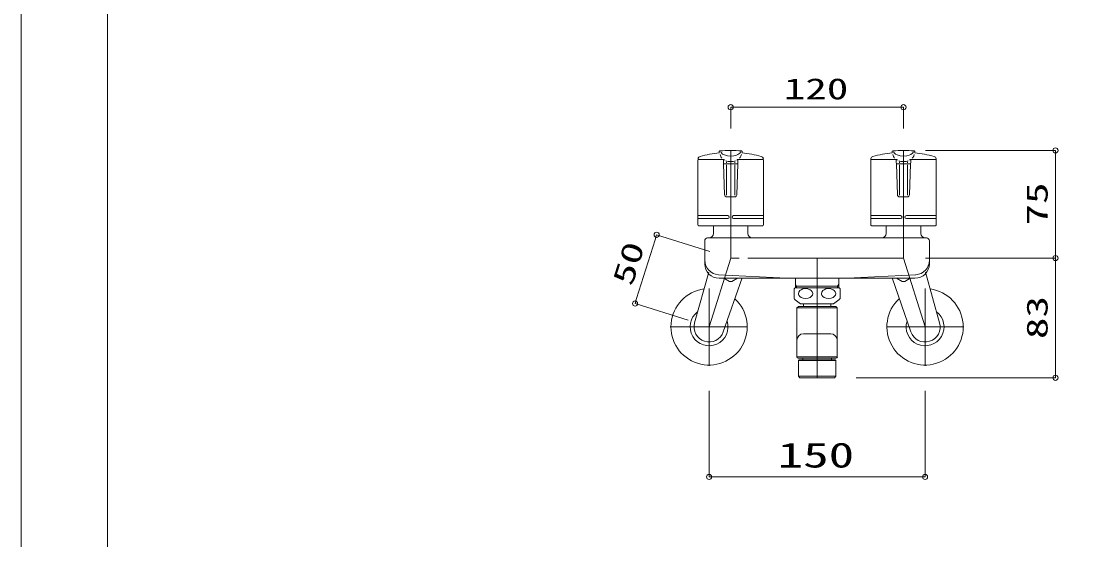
# Model space of a CAD drawing. Units: millimetres on the paper. Extents: x -305 to 305, y -152 to 152.
# Drawn here: x -301 to -179, y 2.1 to 62.1 of the extents above; entities that cross this region are included whole.
import ezdxf
from ezdxf.enums import TextEntityAlignment as Align

# ---------------------------------------------------------------- set-up
doc = ezdxf.new("R2010")
doc.units = ezdxf.units.MM
doc.linetypes.add('LONG_CHAIN', pattern=[21, 18, -1, 1, -1])
for name, color, linetype, lineweight in [('0-0_0', 7, 'Continuous', 9), ('0-1_VIEW0001', 7, 'Continuous', 9), ('0-3_図面枠', 3, 'Continuous', 9), ('0-4_DEFPOINTS', 7, 'Continuous', 9)]:
    doc.layers.add(name, color=color, linetype=linetype, lineweight=lineweight)
doc.styles.add('ＭＳ ゴシック', font='')
doc.styles.get('ＭＳ ゴシック').set_extended_font_data('MS Gothic')

# ---------------------------------------------------------------- blocks, each defined once
blk = doc.blocks.new('_ORIGIN')
at = {"layer": '0-0_0'}
blk.add_line((0, 0), (-1, 0), dxfattribs=at)
blk.add_circle((0, 0), 0.5, dxfattribs=at)

msp = doc.modelspace()

# ---------------------------------------------------------------- linework, layer by layer
at = {"layer": '0-1_VIEW0001'}
for p, q in [((-218.882, 49.654), (-218.882, 52.112)), ((-199.482, 52.112), (-218.282, 52.112)), ((-198.882, 49.654), (-198.882, 52.112)), ((-196.342, 47.114), (-181.287, 47.114)), ((-181.287, 46.514), (-181.287, 35.264)), ((-229.77, 29.982), (-227.63, 36.786)), ((-221.305, 35.426), (-227.45, 37.359)), ((-196.342, 34.664), (-181.288, 34.664)), ((-181.288, 21.431), (-181.288, 34.064)), ((-223.805, 27.477), (-229.95, 29.409)), ((-204.342, 20.831), (-181.288, 20.831)), ((-221.382, 19.335), (-221.382, 9.372)), ((-196.382, 19.335), (-196.382, 9.372)), ((-220.782, 9.372), (-196.982, 9.372))]:
    msp.add_line(p, q, dxfattribs=at)
at = {"layer": '0-1_VIEW0001', "color": 6}
for p, q in [((-220.197, 46.975), (-220.197, 46.818)), ((-217.567, 46.975), (-217.567, 46.818)), ((-200.197, 46.975), (-200.197, 46.818)), ((-197.567, 46.975), (-197.567, 46.818)), ((-222.674, 38.498), (-222.674, 45.998)), ((-222.591, 46.081), (-219.779, 46.081)), ((-219.689, 46.081), (-222.581, 46.081)), ((-219.729, 45.664), (-219.729, 46.081)), ((-219.695, 45.581), (-219.578, 41.99)), ((-219.645, 45.581), (-218.882, 45.581)), ((-219.353, 45.671), (-219.353, 45.798)), ((-219.353, 41.944), (-219.353, 45.435)), ((-218.069, 45.581), (-218.882, 45.581)), ((-218.119, 45.581), (-218.882, 45.581)), ((-218.412, 45.671), (-218.412, 45.798)), ((-218.412, 41.944), (-218.412, 45.435)), ((-218.075, 46.081), (-215.184, 46.081)), ((-218.036, 45.664), (-218.036, 46.081)), ((-215.174, 46.081), (-217.986, 46.081)), ((-215.091, 38.498), (-215.091, 45.998)), ((-202.674, 38.498), (-202.674, 45.998)), ((-202.591, 46.081), (-199.779, 46.081)), ((-199.689, 46.081), (-202.581, 46.081)), ((-199.729, 45.664), (-199.729, 46.081)), ((-199.695, 45.581), (-199.578, 41.99)), ((-199.645, 45.581), (-198.882, 45.581)), ((-199.353, 45.671), (-199.353, 45.798)), ((-199.353, 41.944), (-199.353, 45.435)), ((-198.069, 45.581), (-198.882, 45.581)), ((-198.119, 45.581), (-198.882, 45.581)), ((-198.412, 45.671), (-198.412, 45.798)), ((-198.412, 41.944), (-198.412, 45.435)), ((-198.075, 46.081), (-195.184, 46.081)), ((-198.036, 45.664), (-198.036, 46.081)), ((-195.174, 46.081), (-197.986, 46.081)), ((-195.091, 38.498), (-195.091, 45.998)), ((-219.328, 41.748), (-218.882, 41.748)), ((-218.437, 41.748), (-218.882, 41.748)), ((-199.328, 41.748), (-198.882, 41.748)), ((-198.437, 41.748), (-198.882, 41.748)), ((-219.216, 39.581), (-222.674, 39.581)), ((-219.216, 39.248), (-222.674, 39.248)), ((-215.091, 39.581), (-218.549, 39.581)), ((-215.091, 39.248), (-218.549, 39.248)), ((-199.216, 39.581), (-202.674, 39.581)), ((-199.216, 39.248), (-202.674, 39.248)), ((-195.091, 39.581), (-198.549, 39.581)), ((-195.091, 39.248), (-198.549, 39.248)), ((-218.882, 38.414), (-222.591, 38.414)), ((-220.882, 38.414), (-220.882, 37.498)), ((-218.882, 38.414), (-215.174, 38.414)), ((-216.882, 38.414), (-216.882, 37.498)), ((-198.882, 38.414), (-202.591, 38.414)), ((-200.882, 38.414), (-200.882, 37.498)), ((-198.882, 38.414), (-195.174, 38.414)), ((-196.882, 38.414), (-196.882, 37.498)), ((-221.882, 33.998), (-221.882, 36.628)), ((-201.382, 36.998), (-221.549, 36.998)), ((-216.382, 36.998), (-196.216, 36.998)), ((-195.882, 33.998), (-195.882, 36.628)), ((-221.415, 33.048), (-223.063, 27.188)), ((-196.35, 33.048), (-194.701, 27.188)), ((-220.285, 32.746), (-212.365, 32.33)), ((-205.382, 32.331), (-220.216, 32.331)), ((-205.382, 32.331), (-220.216, 32.331)), ((-217.566, 32.364), (-219.733, 26.14)), ((-219.674, 32.331), (-219.032, 31.96)), ((-218.09, 32.331), (-218.733, 31.96)), ((-212.382, 32.331), (-197.549, 32.331)), ((-211.382, 32.331), (-211.382, 31.214)), ((-206.382, 32.331), (-206.382, 31.217)), ((-197.479, 32.746), (-205.4, 32.33)), ((-200.199, 32.364), (-198.031, 26.14)), ((-199.674, 32.331), (-199.032, 31.96)), ((-198.09, 32.331), (-198.733, 31.96)), ((-211.549, 29.988), (-211.549, 31.107)), ((-208.882, 31.214), (-211.466, 31.214)), ((-206.382, 31.414), (-211.382, 31.414)), ((-208.882, 31.214), (-206.299, 31.214)), ((-206.216, 29.988), (-206.216, 31.107)), ((-211.416, 29.829), (-210.799, 29.381)), ((-208.882, 29.381), (-210.799, 29.381)), ((-210.466, 29.081), (-210.466, 29.381)), ((-208.882, 29.381), (-206.966, 29.381)), ((-207.299, 29.081), (-207.299, 29.381)), ((-206.349, 29.829), (-206.966, 29.381)), ((-211.216, 25.164), (-211.216, 28.914)), ((-211.216, 28.914), (-208.882, 28.914)), ((-208.882, 29.081), (-206.716, 29.081)), ((-208.882, 28.914), (-206.549, 28.914)), ((-206.549, 28.914), (-206.716, 29.081)), ((-206.549, 23.998), (-206.549, 28.914)), ((-208.882, 25.914), (-210.466, 25.914)), ((-208.882, 25.914), (-207.299, 25.914)), ((-211.216, 23.248), (-211.216, 25.164)), ((-206.549, 23.248), (-206.549, 25.164)), ((-208.882, 23.248), (-211.232, 23.248)), ((-208.882, 23.248), (-206.532, 23.248)), ((-211.066, 23.081), (-208.882, 23.081)), ((-210.966, 22.914), (-211.049, 22.831)), ((-211.049, 22.831), (-211.049, 22.185)), ((-208.882, 22.831), (-211.049, 22.831)), ((-211.049, 20.998), (-211.049, 22.185)), ((-210.966, 22.914), (-210.747, 22.914)), ((-210.966, 22.914), (-208.882, 22.914)), ((-210.541, 23.081), (-210.541, 22.914)), ((-208.882, 23.081), (-206.699, 23.081)), ((-206.799, 22.914), (-208.882, 22.914)), ((-206.716, 22.831), (-208.882, 22.831)), ((-207.224, 23.081), (-207.224, 22.914)), ((-206.799, 22.914), (-207.224, 22.914)), ((-206.799, 22.914), (-206.716, 22.831)), ((-206.716, 22.831), (-206.716, 22.185)), ((-206.716, 20.998), (-206.716, 22.185)), ((-211.049, 20.998), (-210.882, 20.831)), ((-208.882, 20.998), (-211.049, 20.998)), ((-208.882, 20.831), (-210.882, 20.831)), ((-206.716, 20.998), (-208.882, 20.998)), ((-208.882, 20.831), (-206.882, 20.831)), ((-206.716, 20.998), (-206.882, 20.831))]:
    msp.add_line(p, q, dxfattribs=at)
at = {"layer": '0-1_VIEW0001', "color": 2, "linetype": 'LONG_CHAIN'}
for p, q in [((-218.882, 47.114), (-218.882, 34.664)), ((-198.882, 34.664), (-198.882, 47.114)), ((-221.382, 26.715), (-218.882, 34.664)), ((-198.882, 34.664), (-218.882, 34.664)), ((-208.882, 20.831), (-208.882, 34.664)), ((-198.882, 34.664), (-196.382, 26.715)), ((-221.382, 31.131), (-221.382, 22.224)), ((-196.382, 31.131), (-196.382, 22.224)), ((-216.966, 26.715), (-225.873, 26.715)), ((-200.799, 26.715), (-191.891, 26.715))]:
    msp.add_line(p, q, dxfattribs=at)
at = {"layer": '0-1_VIEW0001', "color": 2}
for p, q in [((-211.247, 31.414), (-211.382, 31.649)), ((-211.247, 31.214), (-211.247, 31.414)), ((-206.518, 31.414), (-206.382, 31.649)), ((-206.518, 31.214), (-206.518, 31.414))]:
    msp.add_line(p, q, dxfattribs=at)
at = {"layer": '0-1_VIEW0001', "color": 6}
for points in [[(-219.903, 46.208), (-219.977, 46.294), (-220.04, 46.397), (-220.118, 46.633)], [(-218.882, 46.467), (-219.255, 46.497), (-219.614, 46.596), (-219.811, 46.697), (-219.988, 46.858), (-220.04, 46.955)], [(-217.724, 46.955), (-217.834, 46.792), (-218.042, 46.646), (-218.225, 46.568), (-218.503, 46.499), (-218.882, 46.467)], [(-217.646, 46.633), (-217.699, 46.453), (-217.787, 46.294), (-217.862, 46.208)], [(-199.903, 46.208), (-199.977, 46.294), (-200.04, 46.397), (-200.118, 46.633)], [(-198.882, 46.467), (-199.255, 46.497), (-199.614, 46.596), (-199.811, 46.697), (-199.988, 46.858), (-200.04, 46.955)], [(-197.724, 46.955), (-197.834, 46.792), (-198.042, 46.646), (-198.225, 46.568), (-198.503, 46.499), (-198.882, 46.467)], [(-197.646, 46.633), (-197.699, 46.453), (-197.787, 46.294), (-197.862, 46.208)], [(-219.695, 45.598), (-219.695, 45.581), (-218.882, 45.581)], [(-218.327, 45.919), (-218.587, 45.851), (-218.882, 45.829), (-219.177, 45.851), (-219.437, 45.919)], [(-218.069, 45.598), (-218.069, 45.581), (-218.187, 41.99)], [(-199.695, 45.598), (-199.695, 45.581), (-198.882, 45.581)], [(-198.327, 45.919), (-198.587, 45.851), (-198.882, 45.829), (-199.177, 45.851), (-199.437, 45.919)], [(-198.069, 45.598), (-198.069, 45.581), (-198.187, 41.99)], [(-208.882, 29.081), (-211.049, 29.081), (-211.216, 28.914)]]:
    msp.add_lwpolyline(points, dxfattribs=at)
for points in [[(-209.386, 30.566), (-209.427, 30.389), (-209.559, 30.217), (-209.693, 30.122), (-209.91, 30.034), (-210.216, 29.994), (-210.478, 30.024), (-210.731, 30.118), (-210.869, 30.214), (-210.994, 30.369), (-211.031, 30.462), (-211.045, 30.566), (-211.004, 30.743), (-210.873, 30.915), (-210.738, 31.01), (-210.521, 31.098), (-210.216, 31.138), (-209.953, 31.109), (-209.7, 31.014), (-209.562, 30.918), (-209.437, 30.763), (-209.4, 30.67)], [(-206.72, 30.566), (-206.761, 30.389), (-206.892, 30.217), (-207.026, 30.122), (-207.244, 30.034), (-207.549, 29.994), (-207.812, 30.024), (-208.064, 30.118), (-208.203, 30.214), (-208.327, 30.369), (-208.364, 30.462), (-208.378, 30.566), (-208.337, 30.743), (-208.206, 30.915), (-208.072, 31.01), (-207.854, 31.098), (-207.549, 31.138), (-207.286, 31.109), (-207.034, 31.014), (-206.895, 30.918), (-206.771, 30.763), (-206.734, 30.67)]]:
    msp.add_lwpolyline(points, close=True, dxfattribs=at)
for centre, radius, start, end in [((-222.341, 46.094), 0.333, 104.93743, 163.72933), ((-218.882, 33.131), 13.75, 95.48723, 104.93743), ((-220.114, 46.975), 0.0833, 95.1699, 180), ((-218.882, 33.364), 13.75, 90, 95.1699), ((-218.882, 33.364), 13.75, 84.8301, 90), ((-217.651, 46.975), 0.0833, 0, 84.8301), ((-218.882, 33.131), 13.75, 75.06257, 84.51277), ((-215.424, 46.094), 0.333, 16.27067, 75.06257), ((-202.341, 46.094), 0.333, 104.93743, 163.72933), ((-198.882, 33.131), 13.75, 95.48723, 104.93743), ((-200.114, 46.975), 0.0833, 95.1699, 180), ((-198.882, 33.364), 13.75, 90, 95.1699), ((-198.882, 33.364), 13.75, 84.8301, 90), ((-197.651, 46.975), 0.0833, 0, 84.8301), ((-198.882, 33.131), 13.75, 75.06257, 84.51277), ((-195.424, 46.094), 0.333, 16.27067, 75.06257), ((-222.591, 45.998), 0.0833, 90, 180), ((-222.581, 46.164), 0.0833, 163.72933, 270), ((-219.645, 45.664), 0.0833, 180, 270), ((-219.689, 45.998), 0.0833, 0, 90), ((-218.075, 45.998), 0.0833, 90, 180), ((-218.119, 45.664), 0.0833, 270, 0), ((-215.184, 46.164), 0.0833, 270, 16.27067), ((-215.174, 45.998), 0.0833, 0, 90), ((-202.591, 45.998), 0.0833, 90, 180), ((-202.581, 46.164), 0.0833, 163.72933, 270), ((-199.645, 45.664), 0.0833, 180, 270), ((-199.689, 45.998), 0.0833, 0, 90), ((-198.075, 45.998), 0.0833, 90, 180), ((-198.119, 45.664), 0.0833, 270, 0), ((-195.184, 46.164), 0.0833, 270, 16.27067), ((-195.174, 45.998), 0.0833, 0, 90), ((-219.328, 41.998), 0.25, 181.87736, 270), ((-218.437, 41.998), 0.25, 270, 358.12264), ((-199.328, 41.998), 0.25, 181.87736, 270), ((-198.437, 41.998), 0.25, 270, 358.12264), ((-219.216, 39.414), 0.167, 0, 90), ((-219.216, 39.414), 0.167, 270, 0), ((-218.549, 39.414), 0.167, 90, 180), ((-218.549, 39.414), 0.167, 180, 270), ((-199.216, 39.414), 0.167, 0, 90), ((-199.216, 39.414), 0.167, 270, 0), ((-198.549, 39.414), 0.167, 90, 180), ((-198.549, 39.414), 0.167, 180, 270), ((-222.591, 38.498), 0.0833, 180, 270), ((-215.174, 38.498), 0.0833, 270, 0), ((-202.591, 38.498), 0.0833, 180, 270), ((-195.174, 38.498), 0.0833, 270, 0), ((-221.549, 36.664), 0.333, 90, 180), ((-221.382, 37.498), 0.5, 270, 359.998), ((-216.382, 37.498), 0.5, 180, 270), ((-201.382, 37.498), 0.5, 270, 0), ((-196.382, 37.498), 0.5, 180.002, 270), ((-196.216, 36.664), 0.333, 0, 90), ((-220.216, 34.411), 1.667, 180, 267), ((-197.549, 34.411), 1.667, 273, 0), ((-220.216, 33.998), 1.667, 180, 270), ((-197.549, 33.998), 1.667, 270, 0), ((-218.882, 34.664), 2.708, 266.835, 273.165), ((-198.882, 34.664), 2.708, 266.835, 273.165), ((-221.382, 26.715), 4.417, 97.57655, 47.50755), ((-210.72, 30.548), 1, 138.19, 145.96188), ((-207.044, 30.548), 1, 34.03812, 41.81), ((-196.382, 26.715), 4.417, 132.4928, 82.4238), ((-210.72, 30.548), 1, 214.03812, 225.925), ((-207.044, 30.548), 1, 314.075, 325.96188), ((-221.382, 26.715), 2.192, 127.10955, 17.97455), ((-196.382, 26.715), 2.192, 162.0258, 52.8908), ((-221.382, 26.715), 1.746, 164.28755, 252.54255), ((-196.382, 26.715), 1.746, 287.4578, 15.7128), ((-221.382, 26.715), 1.746, 252.54255, 340.79755), ((-210.466, 25.164), 0.75, 90, 180), ((-207.299, 25.164), 0.75, 0, 90), ((-196.382, 26.715), 1.746, 199.2028, 287.4578), ((-211.066, 23.248), 0.167, 180, 270), ((-206.699, 23.248), 0.167, 270, 0)]:
    msp.add_arc(centre, radius, start, end, dxfattribs=at)
at = {"layer": '0-3_図面枠'}
msp.add_lwpolyline([(-291.017, -138.498), (108.983, -138.498), (108.983, 138.502), (-291.017, 138.502)], close=True, dxfattribs=at)
at = {"layer": '0-4_DEFPOINTS'}
msp.add_line((-301.017, -148.498), (-301.017, 148.502), dxfattribs=at)

# ---------------------------------------------------------------- block references
at = {"layer": '0-1_VIEW0001', "xscale": 0.6, "yscale": 0.6}
for p, rotation in [((-218.882, 52.112), 180), ((-181.287, 47.114), 90), ((-227.45, 37.359), 72.54248), ((-181.288, 34.664), 90), ((-181.287, 34.664), 270), ((-229.95, 29.409), 252.54248), ((-181.288, 20.831), 270), ((-221.382, 9.372), 180)]:
    msp.add_blockref('_ORIGIN', p, dxfattribs=dict(at, rotation=rotation))
for p in [(-198.882, 52.112), (-196.382, 9.372)]:
    msp.add_blockref('_ORIGIN', p, dxfattribs=at)

# ---------------------------------------------------------------- texts
at = {"layer": '0-1_VIEW0001', "style": 'ＭＳ ゴシック', "width": 1.5}
for s, height, p in [('120', 2.441, (-212.736, 52.288)), ('150', 2.889, (-213.435, 9.581))]:
    msp.add_text(s, height=height, dxfattribs=at).set_placement(p, align=Align.BOTTOM_LEFT)
for s, rotation, p in [('75', 90, (-181.463, 38.43)), ('50', 72.542, (-229.603, 31.102)), ('83', 90, (-181.464, 25.303))]:
    msp.add_text(s, height=2.441, rotation=rotation, dxfattribs=at).set_placement(p, align=Align.BOTTOM_LEFT)

doc.saveas('drawing.dxf')
